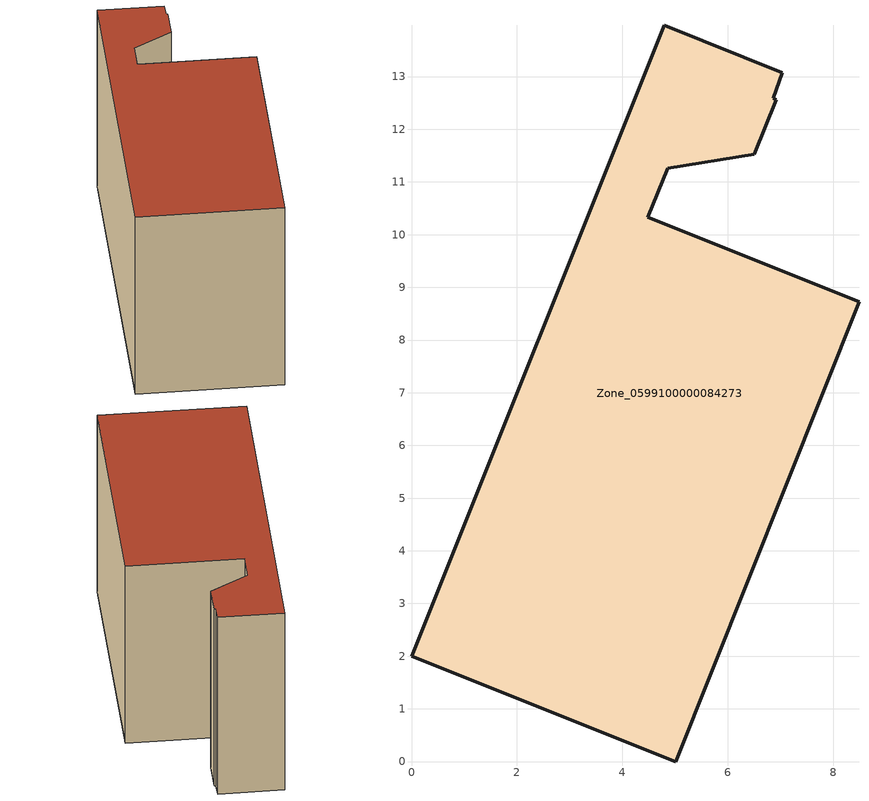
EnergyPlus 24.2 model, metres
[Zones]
Zone_0599100000084273
 floor ground (C_G): 7.04,13.07 6.87,12.59 6.92,12.56 6.5,11.53 4.86,11.26 4.48,10.33 8.49,8.73 5.01,0 0,2 4.79,13.97 z0.34
 wall outside (C_F): 4.79,13.97 0,2 5.01,0 8.49,8.73 4.48,10.33 4.86,11.26 6.5,11.53 6.92,12.56 6.87,12.59 7.04,13.07 4.79,13.97 z0.34:8.14
 roof outside (C_R): 6.87,12.59 7.04,13.07 4.79,13.97 0,2 5.01,0 8.49,8.73 4.48,10.33 4.86,11.26 6.5,11.53 6.92,12.56 z8.14
[BUILDING]
Pand.0599100000084273: North Axis=0; Terrain=City; Loads Convergence Tolerance Value=0.04; Temperature Convergence Tolerance Value=0.4; Solar Distribution=FullExterior; Maximum Number of Warmup Days=25; Minimum Number of Warmup Days=1
[Site:Location]
Rotterdam.The.Hague.AP_ZH_NLD Design_Conditions: Latitude=51.96; Longitude=4.45; Time Zone=1; Elevation=-4.5
[SITE:GROUNDTEMPERATURE:BUILDINGSURFACE]
18, 18, 18, 18, 18, 18, 18, 18, 18, 18, 18, 18
[MATERIAL] Thermal Absorptance=0.9; Solar Absorptance=0.7; Visible Absorptance=0.7
Name | Roughness | Thickness | Conductivity | Density | Specific Heat
G.TI.1975-1991 | MediumSmooth | 0.15 | 0.288461 | 540 | 1210
F.TI.1975-1991 | Rough | 0.3 | 0.230769 | 1920 | 840
R.TI.1975-1991 | MediumRough | 0.2 | 0.153846 | 1500 | 1000
[CONSTRUCTION]
C_G: G.TI.1975-1991
C_F: F.TI.1975-1991
C_R: R.TI.1975-1991
[ZONE]
Zone_0599100000084273: Type=1; Multiplier=1; Ceiling Height=Autocalculate; Volume=Autocalculate; Floor Area=autocalculate; Part of Total Floor Area=Yes
[ZONEINFILTRATION:DESIGNFLOWRATE]
Infil_Zone_0599100000084273: Zone or ZoneList or Space or SpaceList=Zone_0599100000084273; Schedule=AlwaysOn; Design Flow Rate Calculation Method=Flow/Area; Flow Rate per Floor Area=0.003; Constant Term Coefficient=1; Temperature Term Coefficient=0; Velocity Term Coefficient=0; Velocity Squared Term Coefficient=0
[HVACTEMPLATE:ZONE:IDEALLOADSAIRSYSTEM]
Zone_0599100000084273: Maximum Heating Supply Air Temperature=50; Minimum Cooling Supply Air Temperature=13; Maximum Heating Supply Air Humidity Ratio=0.0156; Minimum Cooling Supply Air Humidity Ratio=0.0077; Heating Limit=NoLimit; Cooling Limit=NoLimit; Dehumidification Control Type=ConstantSensibleHeatRatio; Cooling Sensible Heat Ratio=0.7; Dehumidification Setpoint=60; Humidification Control Type=None; Humidification Setpoint=30; Outdoor Air Method=None; Outdoor Air Flow Rate per Person=0.00944; Outdoor Air Flow Rate per Zone Floor Area=0; Outdoor Air Flow Rate per Zone=0; Demand Controlled Ventilation Type=None; Outdoor Air Economizer Type=NoEconomizer; Heat Recovery Type=None; Sensible Heat Recovery Effectiveness=0.7; Latent Heat Recovery Effectiveness=0.65
[ZONECONTROL:THERMOSTAT]
ThermostatControl_Zone_0599100000084273: Zone or ZoneList=Zone_0599100000084273; Control Type Schedule=DualSetpointControlType; Control 1=Thermostat_Zone_0599100000084273; Temperature Difference Between Cutout And Setpoint=0
[THERMOSTATSETPOINT:DUALSETPOINT]
Thermostat_Zone_0599100000084273: Heating Setpoint Temperature Schedule=HeatingSetpoint_Zone_0599100000084273; Cooling Setpoint Temperature Schedule=CoolingSetpoint_Zone_0599100000084273
[SCHEDULE:COMPACT]
HeatingSetpoint_Zone_0599100000084273: Through: 12/31, For: AllDays, Until: 24:00, 21
CoolingSetpoint_Zone_0599100000084273: Through: 12/31, For: AllDays, Until: 24:00, 24
DualSetpointControlType: Through: 12/31, For: AllDays, Until: 24:00, 4
AlwaysOn: Through: 12/31, For: AllDays, Until: 24:00, 1
